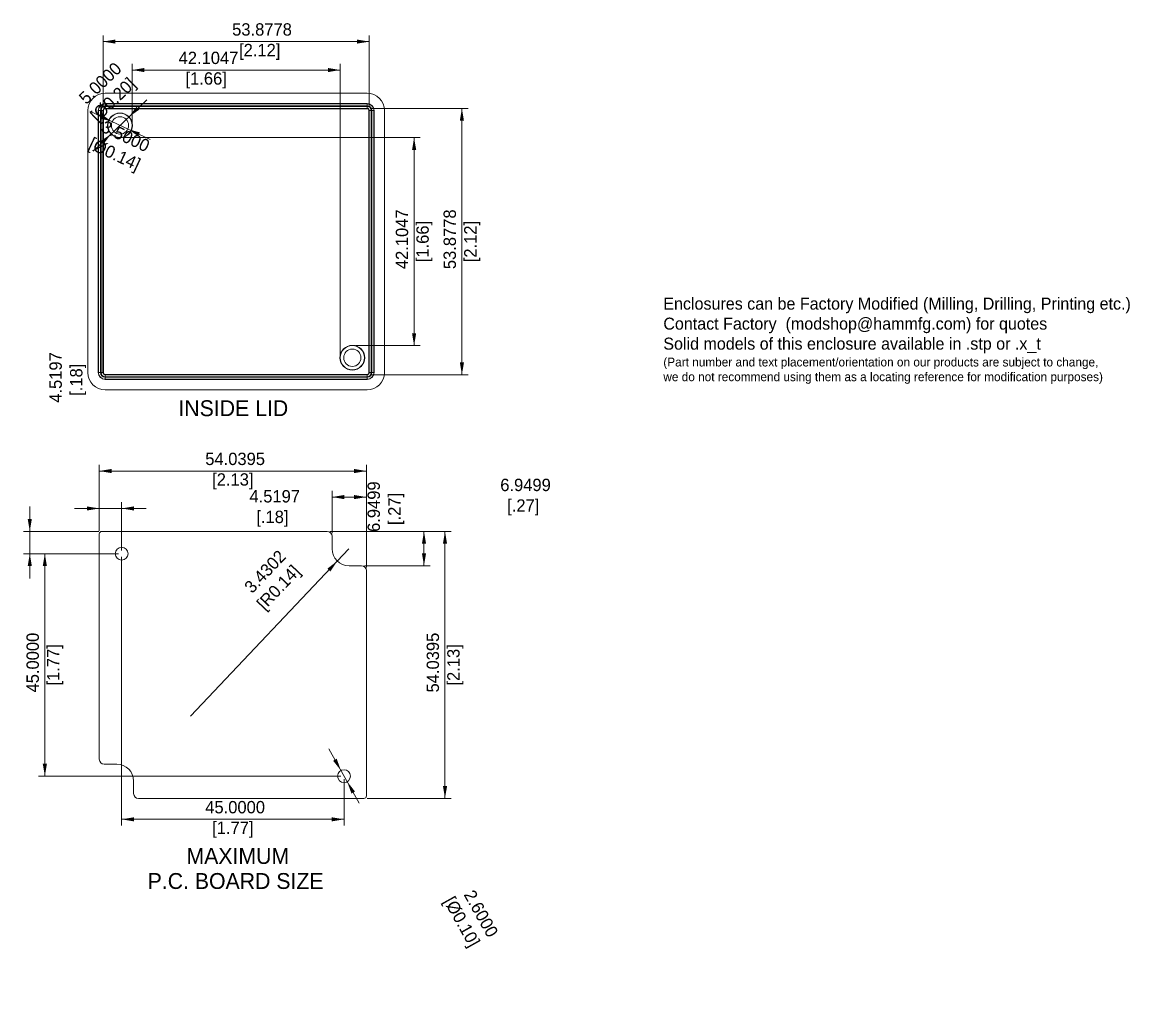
# Model space of a CAD drawing. Header units: millimetres. Extents: x 17 to 380, y -9 to 294.
# Drawn here: x 155.9 to 380, y -9.4 to 189.2 of the extents above; entities that cross this region are included whole.
import ezdxf

# ---------------------------------------------------------------- set-up
doc = ezdxf.new("R2010")
doc.units = ezdxf.units.MM
for name, color, linetype, lineweight in [('Dimension (ANSI)', 7, 'CONTINUOUS', 9), ('Symbol (ANSI)', 7, 'CONTINUOUS', 9), ('Visible (ANSI)', 7, 'CONTINUOUS', 9), ('Visible Narrow (ANSI)', 7, 'CONTINUOUS', 9)]:
    doc.layers.add(name, color=color, linetype=linetype, lineweight=lineweight)
doc.styles.add('Label Text (ANSI)', font='Label Text (ANSI)')
doc.styles.add('Note Text (ANSI)', font='Note Text (ANSI)')
doc.dimstyles.get("Standard").update_dxf_attribs({"dimtxt": 2.5, "dimasz": 2.5, "dimexe": 1.25, "dimexo": 0.625, "dimtad": 0, "dimtoh": 1, "dimdec": 4, "dimzin": 1, "dimdsep": 46, "dimtxsty": 'Standard', "dimcen": 0.09, "dimadec": 0, "dimazin": 0, "dimtfac": 1, "dimtdec": 4, "dimtofl": 0, "dimtmove": 0, "dimatfit": 3, "dimfxl": 1, "dimtolj": 1, "dimtzin": 0, "dimarcsym": 0})

# ---------------------------------------------------------------- blocks, each defined once
blk = doc.blocks.new('*D3')
at = {"layer": 'Dimension (ANSI)', "color": 0, "linetype": 'ByBlock', "lineweight": 0}
for p, q in [((157.42, 91.18), (157.42, 76.66)), ((171.36, 86.18), (156.17, 86.18)), ((175.38, 81.66), (156.17, 81.66))]:
    blk.add_line(p, q, dxfattribs=at)
for points in [[(157.42, 86.18), (157.01, 88.68), (157.84, 88.68)], [(157.42, 81.66), (157.84, 79.16), (157.01, 79.16)]]:
    blk.add_solid(points, dxfattribs=at)
at = {"layer": 'Dimension (ANSI)', "color": 0, "linetype": 'CONTINUOUS', "lineweight": -2, "insert": (165.11, 116.84), "char_height": 2.5, "width": 32.7778, "attachment_point": 5, "rotation": 90}
blk.add_mtext(' 4.5197\\X[.18]', dxfattribs=at)
blk = doc.blocks.new('*D6')
at = {"layer": 'Dimension (ANSI)', "color": 0, "linetype": 'ByBlock', "lineweight": 0}
for p, q in [((226.3, 171.74), (246.09, 171.74)), ((244.84, 171.74), (244.84, 117.86)), ((226.3, 117.86), (246.09, 117.86))]:
    blk.add_line(p, q, dxfattribs=at)
for points in [[(244.84, 171.74), (245.26, 169.24), (244.42, 169.24)], [(244.84, 117.86), (244.42, 120.36), (245.26, 120.36)]]:
    blk.add_solid(points, dxfattribs=at)
at = {"layer": 'Dimension (ANSI)', "color": 0, "linetype": 'CONTINUOUS', "lineweight": -2, "insert": (244.84, 144.8), "char_height": 2.5, "width": 38.1944, "attachment_point": 5, "rotation": 90}
blk.add_mtext(' 53.8778\\X[2.12]', dxfattribs=at)
blk = doc.blocks.new('*D8')
at = {"layer": 'Dimension (ANSI)', "color": 0, "linetype": 'ByBlock', "lineweight": 0}
blk.add_line((181.79, 165.44), (169.56, 171.16), dxfattribs=at)
for points in [[(174.09, 169.04), (171.65, 169.72), (172, 170.48)], [(177.26, 167.56), (179.7, 166.87), (179.35, 166.12)]]:
    blk.add_solid(points, dxfattribs=at)
at = {"layer": 'Dimension (ANSI)', "color": 0, "linetype": 'CONTINUOUS', "lineweight": -2, "insert": (175.33, 164.09), "char_height": 2.5, "width": 38.1944, "attachment_point": 5, "rotation": 334.9246}
blk.add_mtext(' 3.5000\\X[%%C0.14]', dxfattribs=at)
blk = doc.blocks.new('*D10')
at = {"layer": 'Dimension (ANSI)', "color": 0, "linetype": 'ByBlock', "lineweight": 0}
for p, q in [((176.3, 165.85), (236.42, 165.85)), ((235.17, 165.85), (235.17, 123.75)), ((223.3, 123.75), (236.42, 123.75))]:
    blk.add_line(p, q, dxfattribs=at)
for points in [[(235.17, 165.85), (235.59, 163.35), (234.76, 163.35)], [(235.17, 123.75), (234.76, 126.25), (235.59, 126.25)]]:
    blk.add_solid(points, dxfattribs=at)
at = {"layer": 'Dimension (ANSI)', "color": 0, "linetype": 'CONTINUOUS', "lineweight": -2, "insert": (235.17, 144.8), "char_height": 2.5, "width": 38.1944, "attachment_point": 5, "rotation": 90}
blk.add_mtext(' 42.1047\\X[1.66]', dxfattribs=at)
blk = doc.blocks.new('*D11')
at = {"layer": 'Dimension (ANSI)', "color": 0, "linetype": 'ByBlock', "lineweight": 0}
blk.add_line((222, 82.66), (189.96, 48.79), dxfattribs=at)
blk.add_solid([(219.65, 80.17), (218.23, 78.07), (217.63, 78.64)], dxfattribs=at)
at = {"layer": 'Dimension (ANSI)', "color": 0, "linetype": 'CONTINUOUS', "lineweight": -2, "insert": (206.48, 76.02), "char_height": 2.5, "width": 38.1944, "attachment_point": 5, "rotation": 46.5849}
blk.add_mtext(' 3.4302\\X[R0.14]', dxfattribs=at)
blk = doc.blocks.new('*D13')
at = {"layer": 'Dimension (ANSI)', "color": 0, "linetype": 'ByBlock', "lineweight": 0}
for p, q in [((171.48, 86.3), (171.48, 99.63)), ((225.52, 78.85), (225.52, 99.63)), ((225.52, 98.38), (171.48, 98.38))]:
    blk.add_line(p, q, dxfattribs=at)
for points in [[(171.48, 98.38), (173.98, 98.8), (173.98, 97.96)], [(225.52, 98.38), (223.02, 97.96), (223.02, 98.8)]]:
    blk.add_solid(points, dxfattribs=at)
at = {"layer": 'Dimension (ANSI)', "color": 0, "linetype": 'CONTINUOUS', "lineweight": -2, "insert": (198.5, 98.38), "char_height": 2.5, "width": 38.1944, "attachment_point": 5}
blk.add_mtext(' 54.0395\\X[2.13]', dxfattribs=at)
blk = doc.blocks.new('*D15')
at = {"layer": 'Dimension (ANSI)', "color": 0, "linetype": 'ByBlock', "lineweight": 0}
for p, q in [((171.48, 86.3), (171.48, 92.06)), ((176, 82.28), (176, 92.06)), ((181, 90.81), (166.48, 90.81))]:
    blk.add_line(p, q, dxfattribs=at)
for points in [[(171.48, 90.81), (168.98, 90.39), (168.98, 91.22)], [(176, 90.81), (178.5, 91.22), (178.5, 90.39)]]:
    blk.add_solid(points, dxfattribs=at)
at = {"layer": 'Dimension (ANSI)', "color": 0, "linetype": 'CONTINUOUS', "lineweight": -2, "insert": (206.51, 90.81), "char_height": 2.5, "width": 32.7778, "attachment_point": 5}
blk.add_mtext(' 4.5197\\X[.18]', dxfattribs=at)
blk = doc.blocks.new('*D16')
at = {"layer": 'Dimension (ANSI)', "color": 0, "linetype": 'ByBlock', "lineweight": 0}
blk.add_line((181.08, 173.5), (170.27, 163.1), dxfattribs=at)
for points in [[(177.47, 170.03), (178.99, 172.07), (179.56, 171.47)], [(173.87, 166.56), (172.36, 164.53), (171.78, 165.13)]]:
    blk.add_solid(points, dxfattribs=at)
at = {"layer": 'Dimension (ANSI)', "color": 0, "linetype": 'CONTINUOUS', "lineweight": -2, "insert": (173.04, 174.75), "char_height": 2.5, "width": 38.1944, "attachment_point": 5, "rotation": 43.9273}
blk.add_mtext(' 5.0000\\X[%%C0.20]', dxfattribs=at)
blk = doc.blocks.new('*D23')
at = {"layer": 'Dimension (ANSI)', "color": 0, "linetype": 'ByBlock', "lineweight": 0}
blk.add_line((217.93, 42.16), (224.08, 31.16), dxfattribs=at)
for points in [[(220.37, 37.79), (218.79, 39.77), (219.51, 40.18)], [(221.64, 35.53), (223.22, 33.55), (222.5, 33.14)]]:
    blk.add_solid(points, dxfattribs=at)
at = {"layer": 'Dimension (ANSI)', "color": 0, "linetype": 'CONTINUOUS', "lineweight": -2, "insert": (246.35, 8.06), "char_height": 2.5, "width": 38.1944, "attachment_point": 5, "rotation": 299.2343}
blk.add_mtext(' 2.6000\\X[%%C0.10]', dxfattribs=at)
blk = doc.blocks.new('*D24')
at = {"layer": 'Dimension (ANSI)', "color": 0, "linetype": 'ByBlock', "lineweight": 0}
for p, q in [((178.12, 168.92), (178.12, 180.75)), ((220.23, 179.5), (178.12, 179.5)), ((220.23, 121.92), (220.23, 180.75))]:
    blk.add_line(p, q, dxfattribs=at)
for points in [[(178.12, 179.5), (180.62, 179.92), (180.62, 179.08)], [(220.23, 179.5), (217.73, 179.08), (217.73, 179.92)]]:
    blk.add_solid(points, dxfattribs=at)
at = {"layer": 'Dimension (ANSI)', "color": 0, "linetype": 'CONTINUOUS', "lineweight": -2, "insert": (193.11, 179.5), "char_height": 2.5, "width": 38.1944, "attachment_point": 5}
blk.add_mtext(' 42.1047\\X[1.66]', dxfattribs=at)
blk = doc.blocks.new('*D26')
at = {"layer": 'Dimension (ANSI)', "color": 0, "linetype": 'ByBlock', "lineweight": 0}
for p, q in [((218.57, 85.8), (218.57, 94.36)), ((225.52, 78.85), (225.52, 94.36)), ((225.52, 93.11), (218.57, 93.11))]:
    blk.add_line(p, q, dxfattribs=at)
for points in [[(218.57, 93.11), (221.07, 93.53), (221.07, 92.69)], [(225.52, 93.11), (223.02, 92.69), (223.02, 93.53)]]:
    blk.add_solid(points, dxfattribs=at)
at = {"layer": 'Dimension (ANSI)', "color": 0, "linetype": 'CONTINUOUS', "lineweight": -2, "insert": (257.25, 93.11), "char_height": 2.5, "width": 32.7778, "attachment_point": 5}
blk.add_mtext(' 6.9499\\X[.27]', dxfattribs=at)
blk = doc.blocks.new('*D29')
at = {"layer": 'Dimension (ANSI)', "color": 0, "linetype": 'ByBlock', "lineweight": 0}
for p, q in [((218.2, 86.18), (242.67, 86.18)), ((241.42, 32.14), (241.42, 86.18)), ((225.65, 32.14), (242.67, 32.14))]:
    blk.add_line(p, q, dxfattribs=at)
for points in [[(241.42, 86.18), (241.84, 83.68), (241.01, 83.68)], [(241.42, 32.14), (241.01, 34.64), (241.84, 34.64)]]:
    blk.add_solid(points, dxfattribs=at)
at = {"layer": 'Dimension (ANSI)', "color": 0, "linetype": 'CONTINUOUS', "lineweight": -2, "insert": (241.42, 59.16), "char_height": 2.5, "width": 38.1944, "attachment_point": 5, "rotation": 90}
blk.add_mtext(' 54.0395\\X[2.13]', dxfattribs=at)
blk = doc.blocks.new('*D30')
at = {"layer": 'Dimension (ANSI)', "color": 0, "linetype": 'ByBlock', "lineweight": 0}
for p, q in [((218.2, 86.18), (238.42, 86.18)), ((237.17, 86.18), (237.17, 79.23)), ((225.15, 79.23), (238.42, 79.23))]:
    blk.add_line(p, q, dxfattribs=at)
for points in [[(237.17, 86.18), (237.59, 83.68), (236.76, 83.68)], [(237.17, 79.23), (236.76, 81.73), (237.59, 81.73)]]:
    blk.add_solid(points, dxfattribs=at)
at = {"layer": 'Dimension (ANSI)', "color": 0, "linetype": 'CONTINUOUS', "lineweight": -2, "insert": (229.47, 90.71), "char_height": 2.5, "width": 32.7778, "attachment_point": 5, "rotation": 90}
blk.add_mtext(' 6.9499\\X[.27]', dxfattribs=at)
blk = doc.blocks.new('*D31')
at = {"layer": 'Dimension (ANSI)', "color": 0, "linetype": 'ByBlock', "lineweight": 0}
for p, q in [((175.38, 81.66), (159.22, 81.66)), ((160.47, 81.66), (160.47, 36.66)), ((220.38, 36.66), (159.22, 36.66))]:
    blk.add_line(p, q, dxfattribs=at)
for points in [[(160.47, 81.66), (160.89, 79.16), (160.05, 79.16)], [(160.47, 36.66), (160.05, 39.16), (160.89, 39.16)]]:
    blk.add_solid(points, dxfattribs=at)
at = {"layer": 'Dimension (ANSI)', "color": 0, "linetype": 'CONTINUOUS', "lineweight": -2, "insert": (160.47, 59.16), "char_height": 2.5, "width": 38.1944, "attachment_point": 5, "rotation": 90}
blk.add_mtext(' 45.0000\\X[1.77]', dxfattribs=at)
blk = doc.blocks.new('*D32')
at = {"layer": 'Dimension (ANSI)', "color": 0, "linetype": 'ByBlock', "lineweight": 0}
for p, q in [((176, 81.03), (176, 26.67)), ((221, 36.03), (221, 26.67)), ((176, 27.92), (221, 27.92))]:
    blk.add_line(p, q, dxfattribs=at)
for points in [[(176, 27.92), (178.5, 28.33), (178.5, 27.5)], [(221, 27.92), (218.5, 27.5), (218.5, 28.33)]]:
    blk.add_solid(points, dxfattribs=at)
at = {"layer": 'Dimension (ANSI)', "color": 0, "linetype": 'CONTINUOUS', "lineweight": -2, "insert": (198.5, 27.92), "char_height": 2.5, "width": 38.1944, "attachment_point": 5}
blk.add_mtext(' 45.0000\\X[1.77]', dxfattribs=at)
blk = doc.blocks.new('*D35')
at = {"layer": 'Dimension (ANSI)', "color": 0, "linetype": 'ByBlock', "lineweight": 0}
for p, q in [((172.24, 171.92), (172.24, 186.5)), ((226.11, 171.92), (226.11, 186.5)), ((226.11, 185.25), (172.24, 185.25))]:
    blk.add_line(p, q, dxfattribs=at)
for points in [[(172.24, 185.25), (174.74, 185.67), (174.74, 184.84)], [(226.11, 185.25), (223.61, 184.84), (223.61, 185.67)]]:
    blk.add_solid(points, dxfattribs=at)
at = {"layer": 'Dimension (ANSI)', "color": 0, "linetype": 'CONTINUOUS', "lineweight": -2, "insert": (203.94, 185.25), "char_height": 2.5, "width": 38.1944, "attachment_point": 5}
blk.add_mtext(' 53.8778\\X[2.12]', dxfattribs=at)

msp = doc.modelspace()

# ---------------------------------------------------------------- linework, layer by layer
at = {"layer": 'Visible (ANSI)'}
for p, q in [((172.67398, 174.7991), (225.67398, 174.7991)), ((172.67398, 172.6991), (225.67398, 172.6991)), ((169.17398, 118.2991), (169.17398, 171.2991)), ((171.27398, 118.2991), (171.27398, 171.2991)), ((172.3089, 171.2991), (172.3089, 118.2991)), ((225.67398, 171.66418), (172.67398, 171.66418)), ((226.03906, 118.2991), (226.03906, 171.2991)), ((227.07398, 171.2991), (227.07398, 118.2991)), ((229.17398, 171.2991), (229.17398, 118.2991)), ((172.67398, 117.93402), (225.67398, 117.93402)), ((225.67398, 116.8991), (172.67398, 116.8991)), ((225.67398, 114.7991), (172.67398, 114.7991)), ((171.48483, 85.67919), (171.48483, 40.08964)), ((217.57438, 86.17919), (171.98483, 86.17919)), ((218.57438, 82.65946), (218.57438, 85.17919)), ((224.52429, 79.22928), (222.00456, 79.22928)), ((225.52429, 32.63973), (225.52429, 78.22928)), ((172.48483, 39.08964), (175.00456, 39.08964)), ((178.43474, 35.65946), (178.43474, 33.13973)), ((179.43474, 32.13973), (225.02429, 32.13973))]:
    msp.add_line(p, q, dxfattribs=at)
for centre, radius in [((175.67398, 168.2991), 2.5), ((175.67398, 168.2991), 2.44763), ((175.67398, 168.2991), 1.75), ((222.67398, 121.2991), 2.5), ((222.67398, 121.2991), 2.44763), ((222.67398, 121.2991), 1.75), ((176.00456, 81.65946), 1.3), ((221.00456, 36.65946), 1.3)]:
    msp.add_circle(centre, radius, dxfattribs=at)
for centre, radius, start, end in [((172.67398, 171.2991), 3.5, 90, 180), ((225.67398, 171.2991), 3.5, 0, 90), ((172.67398, 171.2991), 1.4, 90, 180), ((225.67398, 171.2991), 1.4, 0, 90), ((172.67398, 171.2991), 0.36508, 90, 180), ((225.67398, 171.2991), 0.36508, 0, 90), ((172.67398, 118.2991), 3.5, 180, 270), ((172.67398, 118.2991), 1.4, 180, 270), ((172.67398, 118.2991), 0.36508, 180, 270), ((225.67398, 118.2991), 0.36508, 270, 0), ((225.67398, 118.2991), 1.4, 270, 0), ((225.67398, 118.2991), 3.5, 270, 0), ((171.98483, 85.67919), 0.5, 90, 180), ((217.57438, 85.17919), 1, 0, 90), ((222.00456, 82.65946), 3.43018, 180, 270), ((224.52429, 78.22928), 1, 0, 90), ((172.48483, 40.08964), 1, 180, 270), ((175.00456, 35.65946), 3.43018, 0, 90), ((179.43474, 33.13973), 1, 180, 270), ((225.02429, 32.63973), 0.5, 270, 0)]:
    msp.add_arc(centre, radius, start, end, dxfattribs=at)
at = {"layer": 'Visible Narrow (ANSI)'}
for p, q in [((172.67398, 172.6991), (172.67398, 172.6602)), ((172.67398, 172.6602), (172.67398, 172.26044)), ((225.67398, 172.6602), (172.67398, 172.6602)), ((225.67398, 172.6991), (225.67398, 172.6602)), ((225.67398, 172.26044), (225.67398, 172.6602)), ((171.27398, 171.2991), (171.31288, 171.2991)), ((171.31288, 171.2991), (171.71263, 171.2991)), ((171.31288, 171.2991), (171.31288, 118.2991)), ((171.71263, 118.2991), (171.71263, 171.2991)), ((172.23508, 171.2991), (171.83532, 171.2991)), ((171.83532, 171.2991), (171.83532, 118.2991)), ((172.23508, 118.2991), (172.23508, 171.2991)), ((172.3089, 171.2991), (172.23508, 171.2991)), ((172.67398, 172.26044), (225.67398, 172.26044)), ((172.67398, 171.738), (172.67398, 172.13775)), ((225.67398, 172.13775), (172.67398, 172.13775)), ((172.67398, 171.738), (225.67398, 171.738)), ((172.67398, 171.66418), (172.67398, 171.738)), ((225.67398, 171.738), (225.67398, 172.13775)), ((225.67398, 171.66418), (225.67398, 171.738)), ((226.11288, 171.2991), (226.03906, 171.2991)), ((226.11288, 171.2991), (226.51263, 171.2991)), ((226.11288, 171.2991), (226.11288, 118.2991)), ((226.51263, 118.2991), (226.51263, 171.2991)), ((226.63532, 171.2991), (226.63532, 118.2991)), ((226.63532, 171.2991), (227.03508, 171.2991)), ((227.03508, 118.2991), (227.03508, 171.2991)), ((227.07398, 171.2991), (227.03508, 171.2991)), ((171.27398, 118.2991), (171.31288, 118.2991)), ((171.31288, 118.2991), (171.71263, 118.2991)), ((171.83532, 118.2991), (172.23508, 118.2991)), ((172.3089, 118.2991), (172.23508, 118.2991)), ((172.67398, 117.93402), (172.67398, 117.8602)), ((172.67398, 117.46044), (172.67398, 117.8602)), ((225.67398, 117.8602), (172.67398, 117.8602)), ((172.67398, 117.46044), (225.67398, 117.46044)), ((225.67398, 117.33775), (172.67398, 117.33775)), ((172.67398, 116.938), (172.67398, 117.33775)), ((172.67398, 116.938), (225.67398, 116.938)), ((172.67398, 116.8991), (172.67398, 116.938)), ((225.67398, 117.93402), (225.67398, 117.8602)), ((225.67398, 117.46044), (225.67398, 117.8602)), ((225.67398, 117.33775), (225.67398, 116.938)), ((225.67398, 116.8991), (225.67398, 116.938)), ((226.03906, 118.2991), (226.11288, 118.2991)), ((226.51263, 118.2991), (226.11288, 118.2991)), ((226.63532, 118.2991), (227.03508, 118.2991)), ((227.07398, 118.2991), (227.03508, 118.2991))]:
    msp.add_line(p, q, dxfattribs=at)
for centre, radius, start, end in [((172.67398, 171.2991), 1.3611, 90, 180), ((225.67398, 171.2991), 1.3611, 0, 90), ((172.67398, 171.2991), 0.96134, 90, 180), ((172.67398, 171.2991), 0.83866, 90, 180), ((172.67398, 171.2991), 0.4389, 90, 180), ((225.67398, 171.2991), 0.96134, 0, 90), ((225.67398, 171.2991), 0.83866, 0, 90), ((225.67398, 171.2991), 0.4389, 0, 90), ((172.67398, 118.2991), 1.3611, 180, 270), ((172.67398, 118.2991), 0.96134, 180, 270), ((172.67398, 118.2991), 0.83866, 180, 270), ((172.67398, 118.2991), 0.4389, 180, 270), ((225.67398, 118.2991), 0.4389, 270, 0), ((225.67398, 118.2991), 0.83866, 270, 0), ((225.67398, 118.2991), 0.96134, 270, 0), ((225.67398, 118.2991), 1.3611, 270, 0)]:
    msp.add_arc(centre, radius, start, end, dxfattribs=at)

# ---------------------------------------------------------------- texts
at = {"layer": 'Symbol (ANSI)', "color": 5, "insert": (285.58954, 123.18588), "char_height": 2.42857145, "width": 315.8492097, "attachment_point": 4, "style": 'Note Text (ANSI)'}
msp.add_mtext('Enclosures can be Factory Modified (Milling, Drilling, Printing etc.)\\PContact Factory  (modshop@hammfg.com) for quotes\\H1.2001x; \\H0.83326x;\\PSolid models of this enclosure available in .stp or .x_t\\H1.17362x; \\H0.85207x;\\P\\H0.73528x;(Part number and text placement/orientation on our products are subject to change,\\H1.23372x; \\H0.81056x;\\Pwe do not recommend using them as a locating reference for modification purposes)\\fCalibri|b0|i0|c0|p34;\\H1.06945x; \\H0.93506x;\\P\\H1.0709x; ', dxfattribs=at)
at = {"layer": 'Symbol (ANSI)', "attachment_point": 7, "style": 'Label Text (ANSI)'}
for s, insert, char_height, width in [('INSIDE LID', (187.48862, 109.43548), 3.214286, 32.0535706), ('MAXIMUM', (189.12232, 18.85215), 3.214286, 23.0357137), ('P.C. BOARD SIZE', (181.26704, 13.79137), 3.2142856, 48.035713)]:
    msp.add_mtext(s, dxfattribs=dict(at, insert=insert, char_height=char_height, width=width))

# ---------------------------------------------------------------- dimensions: what is measured, and where the dimension line sits
at = {"layer": 'Dimension (ANSI)'}
for p1, p2, text, picture, middle in [((177.47453, 170.03346), (173.87342, 166.56474), ' <>\\X[%%C0.20]', '*D16', (157.03271, 159.3382)), ((177.25904, 167.55743), (174.08891, 169.04077), ' <>\\X[%%C0.14]', '*D8', (155.88056, 173.19113)), ((220.36967, 37.79388), (221.63946, 35.52504), ' <>\\X[%%C0.10]', '*D23', (236.08252, 26.40414))]:
    dim = msp.add_diameter_dim_2p(p1=p1, p2=p2, text=text, dimstyle='Standard', dxfattribs=at)
    dim.commit()
    dim.dimension.update_dxf_attribs({"geometry": picture, "text_midpoint": middle})
for base, p1, p2, angle, text, picture, middle in [((172.23508, 185.25256), (226.11288, 171.2991), (172.23508, 171.2991), 180, ' <>\\X[2.12]', '*D35', (203.93604, 185.25256)), ((178.12161, 179.49932), (220.22634, 121.2991), (178.12161, 168.2991), 180, ' <>\\X[1.66]', '*D24', (193.10812, 179.49932)), ((244.84102, 117.8602), (225.67398, 171.738), (225.67398, 117.8602), 270, ' <>\\X[2.12]', '*D6', (244.84102, 144.7991)), ((235.17398, 123.74673), (175.67398, 165.85146), (222.67398, 123.74673), 90, ' <>\\X[1.66]', '*D10', (235.17398, 144.7991)), ((157.4247, 81.65946), (171.98483, 86.17919), (176.00456, 81.65946), 90, ' <>\\X[.18]', '*D3', (165.10814, 97.56823)), ((237.17455, 79.22928), (217.57438, 86.17919), (224.52429, 79.22928), 90, ' <>\\X[.27]', '*D30', (229.46957, 70.22416)), ((171.48483, 90.80664), (176.00456, 81.65946), (171.48483, 85.67919), 180, ' <>\\X[.18]', '*D15', (187.2409, 90.80664)), ((241.42483, 86.17919), (225.02429, 32.13973), (217.57438, 86.17919), 270, ' <>\\X[2.13]', '*D29', (241.42483, 59.15946)), ((160.46877, 36.65946), (176.00456, 81.65946), (221.00456, 36.65946), 90, ' <>\\X[1.77]', '*D31', (160.46877, 59.15946)), ((221.00456, 27.91774), (176.00456, 81.65946), (221.00456, 36.65946), 180, ' <>\\X[1.77]', '*D32', (198.50456, 27.91774))]:
    dim = msp.add_linear_dim(base=base, p1=p1, p2=p2, angle=angle, text=text, dimstyle='Standard', dxfattribs=at)
    dim.commit()
    dim.dimension.update_dxf_attribs({"geometry": picture, "text_midpoint": middle})
for base, p2, text, picture, middle in [((171.48483, 98.38097), (171.48483, 85.67919), ' <>\\X[2.13]', '*D13', (198.50456, 98.38097)), ((218.57438, 93.11098), (218.57438, 85.17919), ' <>\\X[.27]', '*D26', (236.76063, 93.11098))]:
    dim = msp.add_linear_dim(base=base, p1=(225.52429, 78.22928), p2=p2, text=text, dimstyle='Standard', dxfattribs=at)
    dim.commit()
    dim.dimension.update_dxf_attribs({"geometry": picture, "text_midpoint": middle})
dim = msp.add_radius_dim(center=(222.00456, 82.65946), mpoint=(219.64707, 80.1678), text=' <>\\X[R0.14]', dimstyle='Standard', dxfattribs=at)
dim.commit()
dim.dimension.update_dxf_attribs({"geometry": '*D11', "text_midpoint": (206.4758, 76.01698)})

doc.saveas('drawing.dxf')
